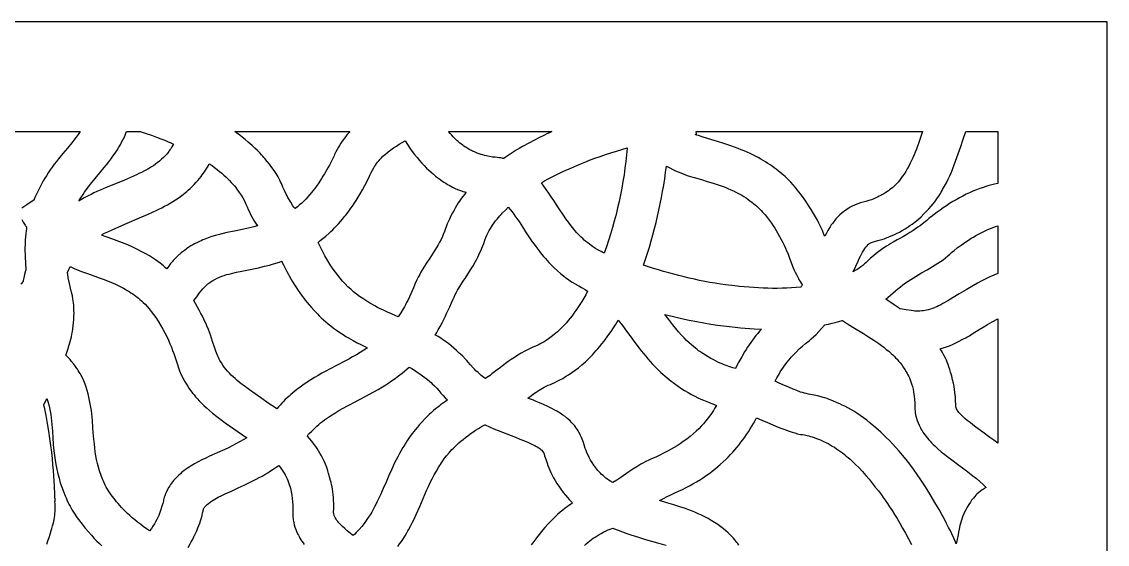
# Model space of a CAD drawing. Extents: x -255 to 255, y -78 to 122.
# Drawn here: x 57.2 to 255.3, y 26.8 to 122.1 of the extents above; entities that cross this region are included whole.
import ezdxf

# ---------------------------------------------------------------- set-up
doc = ezdxf.new("R2010")
doc.units = 0
doc.header["$MEASUREMENT"] = 0
doc.layers.add('LAYER_1', color=18, linetype='CONTINUOUS')

msp = doc.modelspace()

# ---------------------------------------------------------------- linework, layer by layer
at = {"layer": 'LAYER_1'}
for points in [[(-254.71, -77.88), (255.29, -77.88), (255.29, 122.12), (-254.71, 122.12)], [(76.33, 102.08), (78.16, 102.09), (78.65, 102.1), (78.79, 102.09), (78.85, 102.09), (79.92, 101.74), (80.9, 101.41), (81.79, 101.09), (82.59, 100.79), (83.3, 100.51), (83.92, 100.25), (84.45, 100.02), (84.89, 99.8), (84.77, 99.59), (84.61, 99.31), (84.4, 98.97), (84.27, 98.78), (84.12, 98.58), (84.05, 98.47), (83.87, 98.22), (83.73, 98.05), (83.55, 97.85), (83.34, 97.63), (83.09, 97.38), (82.71, 97.03), (82.33, 96.7), (81.96, 96.4), (81.6, 96.13), (81.24, 95.87), (80.89, 95.64), (80.55, 95.43), (80.22, 95.24), (79.61, 94.91), (79.05, 94.64), (78.57, 94.42), (78.16, 94.23), (77.62, 93.97), (77.07, 93.73), (75.96, 93.25), (73.73, 92.33), (72.61, 91.87), (71.5, 91.4), (70.95, 91.15), (70.4, 90.9), (69.86, 90.64), (69.32, 90.37), (68.99, 90.2), (68.62, 90), (68.13, 89.73), (68.01, 89.65), (67.9, 89.56), (67.84, 89.52), (67.78, 89.49), (67.72, 89.47), (67.65, 89.46), (67.75, 89.63), (68, 90.03), (68.4, 90.64), (68.67, 91.03), (68.99, 91.47), (69.38, 91.99), (69.78, 92.51), (70.6, 93.53), (71.44, 94.54), (72.27, 95.55), (72.68, 96.05), (73.09, 96.57), (73.49, 97.09), (73.87, 97.61), (74.25, 98.14), (74.61, 98.69), (74.95, 99.24), (75.27, 99.81), (75.45, 100.13), (75.69, 100.57), (75.82, 100.83), (75.95, 101.13), (76.09, 101.46), (76.23, 101.82)], [(96.11, 102.08), (104.9, 102.08), (111.32, 102.09), (115.39, 102.1), (116.54, 102.09), (117.09, 102.08), (116.95, 101.93), (116.81, 101.78), (116.62, 101.58), (116.4, 101.31), (116.15, 100.98), (115.87, 100.59), (115.56, 100.13), (115.44, 99.95), (115.18, 99.53), (115, 99.22), (114.79, 98.85), (114.55, 98.41), (114.3, 97.89), (114.2, 97.69), (113.98, 97.21), (113.6, 96.47), (113.35, 95.99), (113.06, 95.46), (112.75, 94.92), (112.46, 94.41), (112.18, 93.94), (111.91, 93.51), (111.41, 92.76), (110.98, 92.14), (110.62, 91.66), (110.34, 91.31), (110.06, 90.97), (109.73, 90.57), (109.39, 90.17), (109.04, 89.79), (108.68, 89.42), (108.3, 89.06), (107.91, 88.71), (107.52, 88.38), (107.11, 88.06), (107.09, 88.06), (107.06, 88.08), (106.98, 88.17), (106.86, 88.33), (106.71, 88.56), (106.3, 89.2), (105.79, 90.08), (105.62, 90.39), (105.46, 90.7), (105.16, 91.34), (104.88, 91.98), (104.6, 92.62), (104.45, 92.93), (104.3, 93.24), (103.98, 93.84), (103.63, 94.43), (103.25, 95.01), (102.86, 95.57), (102.44, 96.12), (102.01, 96.66), (101.57, 97.18), (101.39, 97.39), (101.21, 97.6), (100.96, 97.87), (100.64, 98.21), (100.25, 98.61), (99.78, 99.06), (99.24, 99.57), (98.56, 100.16), (97.97, 100.67), (97.45, 101.09), (97, 101.43), (96.38, 101.89)], [(153.95, 102.08), (153.51, 101.87), (153.05, 101.67), (152.45, 101.38), (151.7, 101.01), (150.8, 100.55), (149.77, 100), (148.59, 99.34), (147.99, 99), (147.45, 98.68), (146.52, 98.1), (145.79, 97.61), (145.25, 97.24), (145.19, 97.21), (145.11, 97.21), (145.02, 97.21), (144.9, 97.23), (144.63, 97.28), (144.48, 97.31), (144.32, 97.33), (143.57, 97.4), (143.1, 97.45), (142.57, 97.53), (142.28, 97.59), (141.99, 97.65), (141.68, 97.73), (141.35, 97.82), (141.02, 97.92), (140.67, 98.04), (140.31, 98.17), (139.95, 98.33), (139.81, 98.38), (139.48, 98.52), (139.26, 98.63), (138.99, 98.77), (138.68, 98.95), (138.34, 99.16), (138.21, 99.24), (137.91, 99.44), (137.7, 99.59), (137.45, 99.77), (137.17, 100), (136.85, 100.27), (136.68, 100.42), (136.5, 100.59), (136.26, 100.83), (135.96, 101.13), (135.67, 101.43), (135.4, 101.75), (135.13, 102.07), (135.12, 102.08)], [(180.26, 102.08), (200.92, 102.09), (211.25, 102.09), (221.58, 102.08), (221.22, 101.01), (220.85, 99.94), (220.65, 99.41), (220.45, 98.89), (220.24, 98.36), (220.02, 97.84), (219.8, 97.32), (219.56, 96.81), (219.31, 96.31), (219.05, 95.81), (218.78, 95.31), (218.5, 94.83), (218.2, 94.35), (217.89, 93.89), (217.63, 93.53), (217.37, 93.19), (217.11, 92.88), (216.85, 92.59), (216.58, 92.32), (216.32, 92.07), (216.07, 91.85), (215.82, 91.64), (215.57, 91.45), (215.34, 91.28), (214.89, 90.98), (214.5, 90.74), (214.17, 90.55), (213.94, 90.43), (213.69, 90.29), (213.34, 90.13), (213.04, 89.99), (212.7, 89.85), (212.24, 89.67), (211.75, 89.51), (211.26, 89.36), (210.27, 89.07), (209.78, 88.91), (209.3, 88.73), (209.06, 88.64), (208.83, 88.53), (208.6, 88.42), (208.38, 88.29), (208.11, 88.13), (207.85, 87.96), (207.6, 87.79), (207.36, 87.61), (207.13, 87.44), (206.91, 87.26), (206.5, 86.89), (206.13, 86.52), (205.78, 86.15), (205.47, 85.78), (205.19, 85.42), (204.93, 85.06), (204.7, 84.71), (204.49, 84.37), (204.31, 84.05), (203.99, 83.47), (203.74, 82.99), (203.73, 82.99), (203.73, 82.99), (203.64, 83.23), (203.44, 83.71), (203.3, 84.04), (203.13, 84.43), (202.92, 84.88), (202.67, 85.38), (202.39, 85.93), (202.06, 86.53), (201.68, 87.18), (201.26, 87.87), (200.78, 88.62), (200.26, 89.4), (199.68, 90.23), (199.03, 91.1), (198.73, 91.49), (198.38, 91.92), (197.98, 92.37), (197.53, 92.85), (197.04, 93.36), (196.49, 93.87), (195.89, 94.4), (195.57, 94.67), (195.23, 94.94), (194.89, 95.21), (194.53, 95.48), (194.15, 95.76), (193.76, 96.03), (193.36, 96.29), (192.94, 96.56), (192.51, 96.82), (192.06, 97.09), (191.6, 97.34), (191.12, 97.6), (190.63, 97.85), (190.12, 98.09), (189.59, 98.33), (189.05, 98.56), (188.5, 98.79), (187.93, 99.01), (186.58, 99.49), (185.33, 99.91), (184.18, 100.27), (183.14, 100.59), (181.39, 101.12), (180.69, 101.35), (180.38, 101.45), (180.1, 101.56), (180.35, 101.6)], [(232.71, 91.92), (232.06, 91.71), (231.41, 91.47), (230.78, 91.22), (230.15, 90.94), (229.53, 90.65), (228.91, 90.34), (228.3, 90.01), (227.7, 89.67), (227.11, 89.32), (226.52, 88.95), (225.94, 88.58), (225.36, 88.19), (224.79, 87.79), (224.23, 87.39), (223.13, 86.57), (223, 86.46), (222.75, 86.23), (222.36, 85.89), (221.82, 85.45), (221.5, 85.2), (221.14, 84.93), (220.73, 84.64), (220.29, 84.33), (219.8, 84.01), (219.28, 83.67), (218.7, 83.33), (218.09, 82.97), (217.56, 82.68), (216.93, 82.34), (216.21, 81.93), (215.82, 81.7), (215.41, 81.45), (214.98, 81.18), (214.54, 80.88), (214.07, 80.56), (213.6, 80.21), (213.11, 79.83), (212.62, 79.42), (212.11, 78.98), (211.59, 78.51), (211.29, 78.23), (210.98, 77.95), (210.66, 77.69), (210.33, 77.43), (210, 77.18), (209.65, 76.95), (209.3, 76.73), (208.95, 76.52), (209.39, 77.54), (209.82, 78.49), (210.03, 78.93), (210.24, 79.35), (210.44, 79.74), (210.64, 80.11), (210.85, 80.45), (211.05, 80.76), (211.25, 81.04), (211.45, 81.28), (211.65, 81.49), (211.75, 81.58), (211.85, 81.66), (211.95, 81.73), (212.06, 81.79), (212.16, 81.83), (212.26, 81.87), (212.79, 82.03), (213.43, 82.21), (214.16, 82.43), (214.56, 82.56), (214.98, 82.71), (215.42, 82.88), (215.88, 83.06), (216.35, 83.27), (216.84, 83.51), (217.35, 83.76), (217.86, 84.05), (218.39, 84.37), (218.94, 84.72), (219.04, 84.78), (219.28, 84.94), (219.66, 85.2), (220.16, 85.59), (220.25, 85.66), (220.49, 85.84), (220.84, 86.14), (221.31, 86.56), (221.84, 87.07), (222.32, 87.55), (222.75, 88.02), (223.15, 88.47), (223.5, 88.89), (223.81, 89.29), (224.09, 89.66), (224.33, 90), (224.54, 90.32), (224.72, 90.6), (224.99, 91.06), (225.16, 91.37), (225.24, 91.53), (225.6, 92.14), (225.93, 92.76), (226.25, 93.4), (226.55, 94.04), (226.84, 94.69), (227.11, 95.35), (227.37, 96.01), (227.61, 96.68), (228.09, 98.02), (228.54, 99.38), (229, 100.73), (229.46, 102.08), (235.29, 102.08), (235.29, 92.63), (234.73, 92.51), (234.25, 92.39), (233.47, 92.17), (232.96, 92.01)], [(127.17, 100.4), (127.6, 99.72), (128.03, 99.08), (128.47, 98.47), (128.91, 97.89), (129.34, 97.34), (129.78, 96.82), (130.21, 96.34), (130.65, 95.88), (131.07, 95.44), (131.5, 95.04), (131.91, 94.66), (132.32, 94.31), (132.72, 93.98), (133.11, 93.67), (133.5, 93.39), (133.87, 93.13), (134.23, 92.89), (134.57, 92.67), (134.9, 92.47), (135.22, 92.29), (135.8, 91.98), (136.31, 91.74), (136.74, 91.55), (137.07, 91.42), (137.45, 91.28), (137.59, 91.22), (137.73, 91.18), (137.98, 91.12), (138.09, 91.09), (138.18, 91.06), (138.24, 91.03), (138.29, 90.98), (138.19, 90.86), (137.98, 90.62), (137.68, 90.24), (137.3, 89.73), (137.09, 89.42), (136.86, 89.07), (136.61, 88.68), (136.36, 88.25), (136.09, 87.78), (135.81, 87.27), (135.53, 86.72), (135.24, 86.13), (135.13, 85.89), (135.02, 85.63), (134.87, 85.26), (134.34, 83.84), (134.14, 83.32), (133.98, 82.95), (133.73, 82.43), (133.46, 81.92), (133.18, 81.42), (132.89, 80.93), (132.28, 79.95), (131.65, 78.99), (131.02, 78.02), (130.71, 77.53), (130.41, 77.05), (130.11, 76.55), (129.83, 76.05), (129.56, 75.55), (129.31, 75.03), (129.03, 74.41), (128.67, 73.58), (128.21, 72.53), (127.94, 71.93), (127.64, 71.29), (127.45, 70.9), (127.25, 70.52), (127.05, 70.14), (126.84, 69.77), (126.39, 69.03), (125.92, 68.31), (125.37, 68.55), (124.7, 68.83), (123.93, 69.16), (123.08, 69.56), (122.61, 69.79), (122.13, 70.04), (121.63, 70.31), (121.11, 70.6), (120.57, 70.92), (120.02, 71.26), (119.45, 71.63), (118.86, 72.03), (118.3, 72.44), (117.76, 72.88), (117.24, 73.33), (116.73, 73.81), (116.24, 74.3), (115.77, 74.82), (115.31, 75.35), (114.87, 75.9), (114.45, 76.46), (114.04, 77.03), (113.64, 77.61), (113.27, 78.2), (112.9, 78.81), (112.55, 79.41), (112.22, 80.03), (111.9, 80.64), (111.28, 81.89), (111.69, 82.2), (112.17, 82.58), (112.71, 83.03), (113.31, 83.57), (113.63, 83.86), (113.96, 84.18), (114.3, 84.53), (114.65, 84.89), (115, 85.28), (115.37, 85.7), (115.74, 86.13), (116.12, 86.6), (116.27, 86.78), (116.57, 87.15), (117, 87.73), (117.27, 88.1), (117.56, 88.52), (117.88, 88.99), (118.22, 89.53), (118.59, 90.12), (118.97, 90.76), (119.38, 91.47), (119.8, 92.24), (120.23, 93.07), (120.68, 93.96), (120.82, 94.26), (120.99, 94.62), (121.2, 95.03), (121.46, 95.49), (121.61, 95.73), (121.77, 95.98), (121.95, 96.24), (122.15, 96.5), (122.36, 96.76), (122.6, 97.03), (122.85, 97.3), (123.12, 97.58), (123.35, 97.79), (123.58, 97.99), (124.06, 98.38), (124.55, 98.76), (125.05, 99.11), (125.57, 99.45), (126.1, 99.78), (126.63, 100.09)], [(167.7, 99.09), (167.58, 97.87), (167.44, 96.65), (167.28, 95.43), (167.11, 94.21), (166.91, 93), (166.7, 91.78), (166.46, 90.57), (166.21, 89.37), (165.94, 88.17), (165.65, 86.97), (165.34, 85.78), (165.01, 84.59), (164.66, 83.41), (164.29, 82.24), (163.91, 81.07), (163.5, 79.91), (163.43, 79.96), (163.22, 80.07), (162.95, 80.2), (162.67, 80.34), (162.31, 80.53), (161.88, 80.79), (161.37, 81.13), (161.09, 81.33), (160.8, 81.54), (160.49, 81.79), (160.16, 82.05), (159.86, 82.31), (159.57, 82.58), (159.28, 82.85), (159, 83.13), (158.73, 83.41), (158.46, 83.7), (157.94, 84.3), (157.45, 84.92), (156.97, 85.55), (156.5, 86.2), (156.04, 86.85), (155.16, 88.19), (154.28, 89.53), (153.84, 90.2), (153.39, 90.86), (152.93, 91.52), (152.47, 92.16), (152.03, 92.72), (152.1, 92.77), (152.22, 92.85), (152.63, 93.1), (153.26, 93.45), (154.11, 93.9), (155.2, 94.43), (155.83, 94.73), (156.51, 95.05), (157.26, 95.38), (158.07, 95.73), (158.93, 96.1), (159.86, 96.48), (160.82, 96.86), (161.78, 97.22), (162.76, 97.57), (163.74, 97.9), (164.72, 98.22), (165.71, 98.52), (166.7, 98.82), (167.7, 99.1), (167.7, 99.1)], [(91.44, 96.23), (91.94, 95.88), (92.42, 95.53), (92.88, 95.18), (93.31, 94.84), (93.72, 94.49), (94.11, 94.15), (94.48, 93.81), (94.82, 93.48), (95.15, 93.15), (95.46, 92.82), (95.74, 92.5), (96.01, 92.19), (96.26, 91.88), (96.49, 91.58), (96.91, 91.01), (97.26, 90.48), (97.55, 90), (97.79, 89.56), (97.98, 89.18), (98.13, 88.87), (98.23, 88.62), (98.34, 88.34), (98.54, 87.89), (98.75, 87.44), (98.97, 87), (99.2, 86.57), (99.44, 86.14), (99.7, 85.72), (99.96, 85.3), (100.22, 84.89), (99.54, 84.71), (98.85, 84.55), (97.46, 84.24), (96.06, 83.96), (94.67, 83.66), (93.97, 83.5), (93.29, 83.32), (92.6, 83.14), (91.93, 82.93), (91.26, 82.71), (90.6, 82.46), (90.28, 82.33), (89.95, 82.19), (89.63, 82.04), (89.31, 81.89), (89.14, 81.81), (88.96, 81.73), (88.72, 81.61), (88.43, 81.45), (88.09, 81.24), (87.7, 80.99), (87.26, 80.68), (87.16, 80.61), (86.91, 80.43), (86.54, 80.14), (86.31, 79.95), (86.04, 79.72), (85.96, 79.65), (85.76, 79.47), (85.46, 79.18), (85.06, 78.77), (85, 78.71), (84.86, 78.57), (84.65, 78.34), (84.39, 78.02), (84.04, 77.55), (83.86, 77.31), (83.67, 77.09), (83.48, 77.26), (83.09, 77.61), (82.8, 77.84), (82.47, 78.1), (82.07, 78.4), (81.61, 78.72), (81.09, 79.06), (80.51, 79.42), (79.86, 79.8), (79.14, 80.19), (78.36, 80.59), (77.51, 81), (76.58, 81.41), (76.09, 81.62), (75.59, 81.82), (74.64, 82.18), (73.68, 82.53), (71.77, 83.22), (71.83, 83.27), (71.94, 83.34), (72.1, 83.43), (72.32, 83.55), (72.92, 83.83), (73.74, 84.2), (76.01, 85.19), (79.12, 86.52), (80.17, 86.97), (81.22, 87.44), (81.74, 87.69), (82.26, 87.94), (82.78, 88.2), (83.29, 88.46), (83.79, 88.74), (84.29, 89.02), (84.78, 89.32), (85.27, 89.62), (85.74, 89.94), (86.21, 90.27), (86.66, 90.62), (87.11, 90.97), (87.35, 91.16), (87.61, 91.38), (87.95, 91.7), (88.4, 92.13), (88.71, 92.45), (89.07, 92.84), (89.38, 93.2), (89.67, 93.54), (89.93, 93.87), (90.16, 94.18), (90.56, 94.74), (90.88, 95.22), (91.11, 95.62), (91.28, 95.93), (91.43, 96.23), (91.44, 96.23)], [(174.86, 95.77), (175.44, 95.47), (175.99, 95.2), (176.51, 94.96), (177, 94.74), (177.46, 94.55), (177.88, 94.38), (178.62, 94.11), (179.22, 93.92), (179.68, 93.79), (179.99, 93.71), (180.13, 93.67), (181.22, 93.34), (182.31, 93.01), (183.4, 92.67), (184.48, 92.32), (185.01, 92.12), (185.55, 91.93), (186.07, 91.72), (186.59, 91.49), (187.11, 91.26), (187.61, 91.01), (188.11, 90.75), (188.6, 90.47), (188.99, 90.23), (189.37, 89.98), (189.73, 89.74), (190.08, 89.49), (190.41, 89.23), (190.73, 88.98), (191.04, 88.72), (191.34, 88.46), (191.62, 88.2), (191.89, 87.93), (192.15, 87.67), (192.4, 87.41), (192.87, 86.89), (193.29, 86.38), (193.68, 85.87), (194.03, 85.38), (194.34, 84.91), (194.63, 84.46), (195.11, 83.65), (195.5, 82.96), (195.8, 82.41), (196.07, 81.87), (196.33, 81.35), (196.56, 80.85), (196.77, 80.36), (196.97, 79.89), (197.31, 79.02), (197.61, 78.24), (197.86, 77.54), (198.1, 76.95), (198.21, 76.69), (198.32, 76.46), (198.62, 75.88), (198.93, 75.3), (199.09, 75.02), (199.26, 74.74), (199.44, 74.47), (199.64, 74.2), (199.56, 74.03), (199.49, 73.88), (199.46, 73.82), (199.43, 73.77), (199.4, 73.74), (199.36, 73.73), (198.51, 73.65), (197.65, 73.59), (196.8, 73.54), (195.94, 73.51), (195.08, 73.5), (194.22, 73.5), (193.36, 73.51), (192.5, 73.54), (191.64, 73.58), (190.78, 73.63), (189.92, 73.7), (189.06, 73.77), (188.2, 73.85), (187.35, 73.94), (185.64, 74.15), (184.69, 74.28), (183.74, 74.43), (182.79, 74.59), (181.84, 74.76), (180.89, 74.95), (179.95, 75.15), (179, 75.36), (178.07, 75.59), (177.13, 75.82), (176.19, 76.07), (175.26, 76.32), (174.33, 76.59), (173.41, 76.86), (172.49, 77.15), (171.57, 77.44), (170.65, 77.74), (170.65, 77.74), (170.65, 77.75), (171.04, 78.84), (171.4, 79.94), (171.75, 81.04), (172.08, 82.15), (172.39, 83.27), (172.69, 84.39), (172.97, 85.51), (173.24, 86.64), (173.49, 87.77), (173.73, 88.91), (173.95, 90.05), (174.16, 91.19), (174.36, 92.33), (174.53, 93.47), (174.7, 94.62), (174.85, 95.77), (174.86, 95.77)], [(146, 88.31), (146.35, 87.89), (146.69, 87.45), (147.01, 87.02), (147.34, 86.57), (147.96, 85.67), (148.56, 84.75), (149.16, 83.83), (149.77, 82.92), (150.38, 82.01), (150.69, 81.56), (151.02, 81.11), (151.37, 80.64), (151.72, 80.18), (152.07, 79.75), (152.42, 79.34), (152.76, 78.94), (153.09, 78.57), (153.42, 78.21), (153.74, 77.87), (154.37, 77.25), (154.96, 76.69), (155.52, 76.2), (156.04, 75.77), (156.52, 75.4), (156.96, 75.09), (157.35, 74.82), (157.68, 74.61), (158.18, 74.32), (158.43, 74.18), (158.56, 74.11), (158.88, 73.95), (159.38, 73.67), (160.05, 73.28), (160.47, 73.02), (160.12, 72.35), (159.77, 71.72), (159.41, 71.12), (159.05, 70.54), (158.7, 69.99), (158.34, 69.47), (157.98, 68.97), (157.63, 68.5), (157.28, 68.06), (156.93, 67.64), (156.59, 67.24), (156.25, 66.87), (155.92, 66.52), (155.59, 66.19), (155.27, 65.88), (154.97, 65.6), (154.67, 65.33), (154.38, 65.09), (153.84, 64.66), (153.36, 64.3), (152.93, 64.01), (152.57, 63.78), (152.28, 63.61), (151.96, 63.44), (151.61, 63.25), (151.24, 63.07), (150.5, 62.75), (149.77, 62.42), (149.4, 62.24), (149.04, 62.06), (148.36, 61.68), (147.72, 61.29), (147.11, 60.91), (146.54, 60.53), (146, 60.16), (145.5, 59.79), (144.57, 59.09), (143.75, 58.45), (143.02, 57.89), (142.69, 57.64), (142.38, 57.43), (142.09, 57.24), (141.81, 57.09), (141.79, 57.08), (141.76, 57.1), (141.66, 57.16), (141.51, 57.26), (141.31, 57.41), (141.07, 57.61), (140.79, 57.86), (140.47, 58.15), (140.1, 58.49), (139.85, 58.74), (139.6, 59), (139.13, 59.53), (138.66, 60.06), (138.42, 60.33), (138.18, 60.59), (137.61, 61.17), (137.06, 61.69), (136.53, 62.18), (136.04, 62.61), (135.57, 63.01), (135.12, 63.36), (134.71, 63.67), (134.33, 63.95), (133.99, 64.18), (133.68, 64.39), (133.18, 64.7), (132.83, 64.89), (132.67, 64.99), (132.95, 65.44), (133.22, 65.91), (133.58, 66.55), (134, 67.36), (134.49, 68.34), (134.75, 68.9), (135.03, 69.5), (135.32, 70.15), (135.62, 70.84), (135.85, 71.38), (136.09, 71.89), (136.31, 72.36), (136.53, 72.79), (136.74, 73.18), (136.95, 73.54), (137.32, 74.16), (137.63, 74.64), (137.88, 74.99), (138.05, 75.22), (138.13, 75.33), (138.62, 76.09), (139.1, 76.86), (139.57, 77.63), (140.02, 78.42), (140.23, 78.82), (140.44, 79.22), (140.64, 79.63), (140.83, 80.03), (141.02, 80.45), (141.19, 80.86), (141.35, 81.28), (141.51, 81.71), (141.71, 82.26), (141.91, 82.76), (142.11, 83.23), (142.32, 83.66), (142.52, 84.05), (142.72, 84.4), (142.91, 84.72), (143.09, 85.01), (143.42, 85.47), (143.69, 85.81), (143.88, 86.03), (143.97, 86.13), (144.2, 86.42), (144.44, 86.71), (144.69, 86.99), (144.94, 87.26), (145.46, 87.79)], [(232.39, 74.87), (231.63, 74.45), (230.89, 74.04), (229.52, 73.26), (228.29, 72.52), (227.18, 71.84), (226.18, 71.24), (225.3, 70.73), (224.89, 70.51), (224.52, 70.32), (224.16, 70.15), (223.84, 70.02), (223.76, 69.98), (223.59, 69.9), (223.34, 69.81), (223, 69.69), (222.58, 69.58), (222.33, 69.52), (222.06, 69.48), (221.76, 69.43), (221.45, 69.39), (221.11, 69.37), (220.74, 69.35), (220.5, 69.35), (220.2, 69.36), (219.87, 69.4), (219.48, 69.44), (218.58, 69.57), (217.51, 69.76), (217.44, 69.79), (217.29, 69.89), (216.79, 70.25), (216.42, 70.5), (215.98, 70.8), (215.46, 71.13), (214.86, 71.51), (215.31, 71.87), (215.76, 72.25), (216.64, 73.03), (217.08, 73.42), (217.53, 73.8), (217.98, 74.16), (218.22, 74.34), (218.46, 74.51), (218.94, 74.83), (219.42, 75.14), (220.41, 75.73), (221.41, 76.31), (222.41, 76.88), (223.4, 77.47), (223.89, 77.77), (224.38, 78.08), (224.85, 78.4), (225.32, 78.73), (225.78, 79.08), (226.22, 79.44), (226.54, 79.74), (226.87, 80.03), (227.33, 80.41), (227.91, 80.87), (228.62, 81.4), (229.03, 81.68), (229.47, 81.98), (229.95, 82.3), (230.47, 82.63), (230.85, 82.86), (231.29, 83.13), (231.8, 83.41), (232.37, 83.71), (233, 84.01), (233.34, 84.17), (233.7, 84.32), (234.07, 84.47), (234.46, 84.62), (234.86, 84.76), (235.29, 84.9), (235.29, 76.19), (234.59, 75.91), (233.87, 75.6), (233.14, 75.25)], [(66.03, 77.46), (66.77, 77.14), (67.52, 76.83), (68.28, 76.54), (69.04, 76.26), (70.57, 75.71), (71.33, 75.44), (72.1, 75.16), (72.85, 74.87), (73.6, 74.56), (74.34, 74.24), (75.06, 73.9), (75.42, 73.72), (75.78, 73.54), (76.12, 73.34), (76.47, 73.14), (76.81, 72.93), (77.14, 72.71), (77.47, 72.48), (77.8, 72.25), (77.96, 72.13), (78.29, 71.89), (78.52, 71.71), (78.77, 71.5), (79.06, 71.25), (79.38, 70.95), (79.72, 70.61), (80.08, 70.22), (80.46, 69.79), (80.86, 69.3), (81.27, 68.76), (81.69, 68.17), (82.12, 67.52), (82.56, 66.81), (82.97, 66.09), (83.35, 65.38), (83.69, 64.7), (83.99, 64.03), (84.27, 63.39), (84.52, 62.77), (84.75, 62.17), (84.95, 61.61), (85.31, 60.55), (85.61, 59.62), (85.75, 59.2), (85.88, 58.81), (86.02, 58.46), (86.15, 58.15), (86.2, 58.03), (86.33, 57.74), (86.54, 57.3), (86.69, 57.02), (86.87, 56.7), (86.92, 56.6), (87.05, 56.37), (87.26, 56.02), (87.58, 55.54), (87.67, 55.39), (87.88, 55.08), (88.2, 54.64), (88.41, 54.36), (88.66, 54.06), (88.94, 53.73), (89.26, 53.37), (89.62, 52.99), (90.02, 52.58), (90.46, 52.15), (90.95, 51.7), (91.48, 51.23), (92.05, 50.74), (92.8, 50.14), (93.57, 49.57), (94.34, 49.01), (95.12, 48.46), (96.7, 47.37), (97.49, 46.82), (98.27, 46.27), (97.63, 45.87), (96.97, 45.49), (96.3, 45.13), (95.62, 44.78), (94.94, 44.45), (94.25, 44.13), (92.86, 43.51), (91.47, 42.88), (90.78, 42.55), (90.1, 42.22), (89.42, 41.87), (88.76, 41.51), (88.11, 41.12), (87.78, 40.92), (87.47, 40.71), (87.11, 40.46), (86.77, 40.21), (86.46, 39.96), (86.16, 39.71), (85.88, 39.46), (85.62, 39.2), (85.37, 38.95), (85.14, 38.7), (84.93, 38.45), (84.73, 38.21), (84.54, 37.97), (84.37, 37.73), (84.22, 37.5), (84.07, 37.27), (83.82, 36.83), (83.61, 36.42), (83.45, 36.04), (83.32, 35.7), (83.22, 35.4), (83.1, 34.95), (83.06, 34.73), (82.94, 34.29), (82.8, 33.76), (82.61, 33.15), (82.49, 32.82), (82.36, 32.47), (82.22, 32.11), (82.05, 31.74), (81.86, 31.35), (81.65, 30.95), (81.42, 30.55), (81.16, 30.13), (80.88, 29.71), (80.56, 29.28), (80.56, 29.28), (80.56, 29.28), (79.96, 29.68), (79.4, 30.08), (78.86, 30.48), (78.34, 30.88), (77.86, 31.28), (77.39, 31.67), (76.95, 32.06), (76.54, 32.44), (76.15, 32.81), (75.78, 33.18), (75.43, 33.55), (75.1, 33.9), (74.8, 34.25), (74.51, 34.59), (74.25, 34.91), (74, 35.23), (73.56, 35.83), (73.2, 36.37), (72.89, 36.86), (72.65, 37.28), (72.46, 37.64), (72.32, 37.92), (72.17, 38.23), (72.03, 38.56), (71.88, 38.88), (71.75, 39.21), (71.63, 39.54), (71.51, 39.88), (71.4, 40.21), (71.21, 40.89), (71.03, 41.58), (70.88, 42.28), (70.75, 42.98), (70.64, 43.69), (70.55, 44.4), (70.47, 45.12), (70.33, 46.55), (70.22, 47.99), (70.11, 49.41), (70.06, 50.02), (69.99, 50.63), (69.92, 51.25), (69.83, 51.86), (69.73, 52.47), (69.61, 53.08), (69.48, 53.69), (69.33, 54.29), (69.16, 54.88), (68.97, 55.47), (68.77, 56.05), (68.54, 56.61), (68.28, 57.17), (68.01, 57.71), (67.86, 57.98), (67.7, 58.24), (67.54, 58.5), (67.38, 58.75), (67.32, 58.85), (67.17, 59.08), (66.92, 59.43), (66.75, 59.65), (66.55, 59.89), (66.49, 59.98), (66.32, 60.19), (66.06, 60.5), (65.67, 60.91), (65.45, 61.11), (65.25, 61.33), (65.42, 61.81), (65.62, 62.38), (65.84, 63.04), (65.95, 63.41), (66.07, 63.8), (66.17, 64.21), (66.28, 64.65), (66.38, 65.12), (66.47, 65.61), (66.55, 66.12), (66.62, 66.66), (66.68, 67.23), (66.72, 67.81), (66.75, 68.41), (66.76, 68.97), (66.75, 69.5), (66.74, 69.99), (66.71, 70.44), (66.67, 70.85), (66.62, 71.23), (66.57, 71.57), (66.46, 72.15), (66.36, 72.57), (66.28, 72.86), (66.24, 72.99), (65.93, 74.41), (65.72, 75.45), (65.61, 76.11), (65.58, 76.29), (65.59, 76.38), (65.8, 76.93), (65.91, 77.19)], [(104.66, 78.44), (104.75, 78.24), (104.98, 77.77), (105.35, 77.04), (105.6, 76.58), (105.89, 76.05), (106.02, 75.8), (106.34, 75.22), (106.58, 74.81), (106.88, 74.33), (107.24, 73.77), (107.67, 73.13), (107.98, 72.68), (108.41, 72.08), (108.67, 71.73), (108.96, 71.35), (109.29, 70.94), (109.66, 70.5), (110.07, 70.02), (110.57, 69.46), (110.85, 69.16), (111.17, 68.83), (111.5, 68.5), (111.87, 68.15), (112.26, 67.79), (112.68, 67.42), (113.13, 67.04), (113.61, 66.65), (114.12, 66.26), (114.67, 65.86), (115.24, 65.46), (115.86, 65.06), (116.35, 64.75), (116.82, 64.46), (117.68, 63.97), (118.43, 63.57), (119.06, 63.26), (119.95, 62.84), (120.2, 62.72), (120.27, 62.68), (120.31, 62.65), (120.31, 62.65), (120.3, 62.65), (119.64, 62.21), (118.97, 61.79), (118.28, 61.39), (117.6, 61), (116.9, 60.62), (116.2, 60.24), (114.79, 59.51), (113.39, 58.77), (112.69, 58.4), (111.99, 58.02), (111.3, 57.63), (110.61, 57.23), (109.94, 56.82), (109.27, 56.39), (108.51, 55.87), (107.77, 55.32), (107.4, 55.04), (107.04, 54.75), (106.69, 54.46), (106.33, 54.16), (105.99, 53.85), (105.65, 53.54), (105.31, 53.22), (104.99, 52.89), (104.66, 52.56), (104.35, 52.23), (104.04, 51.88), (103.74, 51.54), (103.34, 51.81), (102.37, 52.47), (100.86, 53.52), (98.8, 54.97), (98.02, 55.53), (97.64, 55.82), (97.26, 56.11), (96.88, 56.42), (96.51, 56.73), (96.14, 57.04), (95.79, 57.37), (95.44, 57.7), (95.11, 58.05), (94.79, 58.4), (94.48, 58.76), (94.18, 59.14), (93.9, 59.52), (93.64, 59.92), (93.39, 60.32), (93.24, 60.6), (93.11, 60.88), (92.98, 61.16), (92.85, 61.45), (92.63, 62.03), (92.43, 62.62), (92.05, 63.82), (91.85, 64.41), (91.64, 65), (91.58, 65.16), (91.47, 65.49), (91.28, 65.99), (91.01, 66.64), (90.84, 67.03), (90.65, 67.45), (90.43, 67.91), (90.19, 68.41), (89.91, 68.94), (89.61, 69.5), (89.28, 70.1), (88.91, 70.74), (88.6, 71.26), (89.14, 71.98), (89.68, 72.71), (89.96, 73.06), (90.25, 73.4), (90.56, 73.73), (90.72, 73.89), (90.89, 74.04), (90.98, 74.12), (91.2, 74.3), (91.36, 74.43), (91.56, 74.57), (91.8, 74.73), (92.08, 74.91), (92.48, 75.14), (92.89, 75.34), (93.31, 75.53), (93.74, 75.7), (94.17, 75.86), (94.61, 76), (95.06, 76.12), (95.51, 76.24), (96.43, 76.45), (97.35, 76.63), (98.27, 76.81), (99.18, 76.99), (100.42, 77.27), (101.49, 77.52), (102.41, 77.76), (103.17, 77.97), (104.22, 78.29)], [(166.06, 67.72), (166.83, 66.71), (167.59, 65.68), (168.34, 64.66), (169.1, 63.63), (169.87, 62.62), (170.26, 62.12), (170.66, 61.62), (171.07, 61.13), (171.48, 60.64), (171.9, 60.16), (172.32, 59.69), (172.7, 59.29), (173.08, 58.9), (173.46, 58.53), (173.84, 58.17), (174.22, 57.83), (174.59, 57.5), (174.96, 57.18), (175.33, 56.88), (175.7, 56.59), (176.06, 56.31), (176.78, 55.79), (177.47, 55.32), (178.15, 54.89), (178.81, 54.5), (179.43, 54.15), (180.03, 53.84), (180.6, 53.56), (181.14, 53.31), (181.64, 53.09), (182.51, 52.73), (183.58, 52.31), (183.99, 52.17), (183.64, 51.58), (183.43, 51.24), (183.19, 50.89), (182.93, 50.51), (182.64, 50.11), (182.33, 49.69), (181.98, 49.26), (181.6, 48.82), (181.19, 48.37), (180.74, 47.91), (180.26, 47.44), (179.74, 46.97), (179.18, 46.5), (178.57, 46.03), (177.93, 45.56), (177.35, 45.16), (176.78, 44.8), (176.23, 44.46), (175.7, 44.15), (175.18, 43.87), (174.69, 43.61), (174.21, 43.36), (173.75, 43.14), (172.9, 42.75), (172.15, 42.42), (171.5, 42.12), (171.21, 41.99), (170.96, 41.86), (170.57, 41.65), (170.19, 41.44), (169.44, 40.98), (168.7, 40.51), (167.97, 40.03), (166.52, 39.04), (165.79, 38.55), (165.05, 38.08), (164.72, 38.28), (164.41, 38.48), (164.1, 38.7), (163.81, 38.91), (163.54, 39.14), (163.28, 39.36), (163.03, 39.59), (162.79, 39.82), (162.56, 40.06), (162.35, 40.3), (162.14, 40.54), (161.95, 40.78), (161.77, 41.02), (161.59, 41.26), (161.28, 41.73), (161, 42.2), (160.75, 42.66), (160.54, 43.1), (160.35, 43.53), (160.19, 43.93), (160.05, 44.3), (159.83, 44.94), (159.69, 45.39), (159.61, 45.67), (159.5, 45.98), (159.37, 46.33), (159.2, 46.7), (158.99, 47.1), (158.87, 47.3), (158.74, 47.51), (158.48, 47.91), (158.31, 48.15), (158.11, 48.41), (157.87, 48.7), (157.59, 49), (157.27, 49.32), (156.91, 49.65), (156.64, 49.89), (156.35, 50.11), (155.96, 50.4), (155.46, 50.74), (155.16, 50.92), (154.83, 51.12), (154.48, 51.32), (154.09, 51.53), (153.68, 51.74), (153.23, 51.97), (152.42, 52.34), (151.71, 52.65), (151.09, 52.9), (150.57, 53.1), (149.85, 53.36), (149.65, 53.43), (149.55, 53.48), (150.2, 53.97), (150.61, 54.27), (151.08, 54.6), (151.62, 54.94), (151.92, 55.12), (152.24, 55.3), (152.57, 55.47), (152.93, 55.65), (153.3, 55.83), (153.69, 56), (154.07, 56.16), (154.48, 56.35), (154.93, 56.57), (155.41, 56.81), (155.92, 57.09), (156.45, 57.4), (157.01, 57.75), (157.59, 58.14), (158.19, 58.57), (158.8, 59.04), (159.42, 59.55), (159.74, 59.82), (160.06, 60.11), (160.38, 60.41), (160.7, 60.72), (161.02, 61.04), (161.34, 61.38), (161.67, 61.72), (161.99, 62.09), (162.31, 62.46), (162.64, 62.85), (163.07, 63.39), (163.46, 63.89), (164.16, 64.82), (164.74, 65.63), (165.2, 66.32), (165.56, 66.88), (165.81, 67.3)], [(174.58, 68.76), (176.12, 68.38), (177.6, 68.03), (179.02, 67.72), (180.39, 67.45), (181.7, 67.21), (182.96, 67), (184.15, 66.82), (185.29, 66.66), (186.37, 66.53), (187.39, 66.42), (188.34, 66.33), (189.24, 66.25), (190.07, 66.19), (190.84, 66.14), (192.19, 66.08), (192.2, 66.08), (191.85, 65.69), (191.51, 65.3), (191.19, 64.9), (190.87, 64.49), (190.56, 64.07), (190.25, 63.65), (189.96, 63.22), (189.67, 62.79), (189.39, 62.35), (189.12, 61.91), (188.59, 61.01), (188.08, 60.1), (187.6, 59.19), (187.43, 58.88), (186.96, 59.02), (186.39, 59.2), (185.75, 59.43), (185.39, 59.57), (185.02, 59.72), (184.64, 59.88), (184.23, 60.07), (183.81, 60.27), (183.38, 60.5), (182.93, 60.74), (182.47, 61.01), (181.99, 61.3), (181.51, 61.62), (181.33, 61.73), (180.97, 61.96), (180.73, 62.13), (180.45, 62.34), (180.14, 62.59), (179.78, 62.87), (179.4, 63.2), (178.99, 63.58), (178.54, 64), (178.08, 64.47), (177.59, 64.99), (177.07, 65.57), (176.54, 66.2), (175.99, 66.88), (175.28, 67.82)], [(206.97, 67.64), (207.91, 67.03), (208.87, 66.43), (210.78, 65.25), (211.73, 64.66), (212.67, 64.05), (213.6, 63.42), (214.06, 63.1), (214.51, 62.77), (214.52, 62.75), (214.51, 62.74), (214.5, 62.7), (214.53, 62.7), (214.57, 62.69), (214.61, 62.66), (214.97, 62.38), (215.4, 62.04), (215.88, 61.63), (216.13, 61.39), (216.4, 61.14), (216.67, 60.86), (216.94, 60.57), (217.22, 60.25), (217.51, 59.9), (217.79, 59.53), (218.07, 59.14), (218.35, 58.71), (218.62, 58.26), (218.77, 57.98), (218.92, 57.71), (219.05, 57.44), (219.17, 57.17), (219.39, 56.64), (219.57, 56.12), (219.72, 55.62), (219.84, 55.13), (219.94, 54.66), (220.01, 54.2), (220.07, 53.76), (220.11, 53.35), (220.15, 52.59), (220.17, 51.93), (220.2, 51.39), (220.21, 51.19), (220.23, 51.01), (220.26, 50.78), (220.3, 50.5), (220.37, 50.18), (220.47, 49.82), (220.59, 49.42), (220.75, 48.99), (220.95, 48.53), (221.07, 48.29), (221.2, 48.05), (221.34, 47.79), (221.49, 47.54), (221.65, 47.28), (221.83, 47.01), (222.03, 46.74), (222.23, 46.46), (222.46, 46.18), (222.7, 45.9), (222.95, 45.62), (223.23, 45.33), (223.51, 45.05), (223.8, 44.77), (224.39, 44.23), (225, 43.71), (225.63, 43.2), (226.26, 42.71), (226.9, 42.22), (228.21, 41.26), (229.51, 40.31), (230.15, 39.82), (230.78, 39.33), (231.41, 38.82), (232.02, 38.3), (232.61, 37.75), (232.9, 37.48), (233.18, 37.19), (233.03, 37.11), (232.87, 37.03), (232.68, 36.9), (232.43, 36.74), (232.16, 36.53), (231.85, 36.27), (231.51, 35.95), (231.31, 35.77), (231.11, 35.55), (230.85, 35.25), (230.69, 35.06), (230.52, 34.85), (230.3, 34.54), (230, 34.06), (229.72, 33.59), (229.47, 33.14), (229.26, 32.69), (229.06, 32.25), (228.89, 31.82), (228.74, 31.41), (228.61, 31.02), (228.5, 30.64), (228.4, 30.28), (228.25, 29.62), (228.14, 29.04), (228.05, 28.56), (227.89, 27.73), (227.74, 26.91), (227.61, 27.2), (227.34, 27.81), (226.92, 28.72), (226.65, 29.28), (226.33, 29.92), (225.97, 30.63), (225.56, 31.41), (225.1, 32.26), (224.59, 33.18), (224.02, 34.16), (223.4, 35.21), (222.72, 36.33), (221.98, 37.5), (221.28, 38.57), (220.59, 39.57), (219.91, 40.53), (219.24, 41.42), (218.57, 42.27), (217.93, 43.06), (217.29, 43.8), (216.68, 44.49), (216.09, 45.14), (215.52, 45.74), (214.97, 46.29), (214.45, 46.79), (213.96, 47.26), (213.5, 47.68), (212.69, 48.4), (212.05, 48.95), (211.41, 49.45), (210.79, 49.91), (210.19, 50.34), (209.6, 50.73), (209.02, 51.09), (208.47, 51.42), (207.93, 51.72), (207.42, 51.99), (206.93, 52.23), (206.46, 52.45), (206.02, 52.65), (205.22, 52.98), (204.55, 53.24), (204.16, 53.39), (203.78, 53.51), (203.42, 53.63), (203.07, 53.73), (202.4, 53.89), (201.8, 54.03), (200.78, 54.22), (200.36, 54.3), (200.02, 54.38), (199.67, 54.49), (199.33, 54.6), (198.65, 54.85), (197.98, 55.11), (197.31, 55.4), (195.98, 55.99), (195.32, 56.28), (194.66, 56.57), (194.66, 56.58), (194.66, 56.58), (194.99, 57.18), (195.39, 57.88), (195.63, 58.27), (195.89, 58.68), (196.18, 59.11), (196.49, 59.55), (196.84, 60.01), (197.22, 60.48), (197.63, 60.96), (198.08, 61.45), (198.56, 61.95), (199.08, 62.45), (199.65, 62.95), (200.25, 63.45), (200.88, 63.96), (201.26, 64.29), (201.68, 64.67), (202.15, 65.11), (202.64, 65.62), (203.17, 66.19), (203.72, 66.82), (203.71, 66.83), (203.7, 66.84), (204.44, 66.99), (205.08, 67.13), (205.63, 67.27), (206.09, 67.4), (206.72, 67.59), (206.89, 67.64), (206.94, 67.64)], [(227.65, 51.87), (227.64, 52.04), (227.63, 52.4), (227.62, 52.94), (227.6, 53.27), (227.57, 53.65), (227.54, 54.08), (227.48, 54.54), (227.41, 55.05), (227.32, 55.6), (227.2, 56.19), (227.07, 56.82), (226.9, 57.49), (226.7, 58.2), (226.55, 58.71), (226.39, 59.19), (226.23, 59.64), (226.07, 60.05), (225.92, 60.42), (225.76, 60.76), (225.48, 61.35), (225.22, 61.81), (225.02, 62.14), (224.88, 62.36), (224.81, 62.47), (225.37, 62.64), (225.93, 62.83), (226.48, 63.04), (227.02, 63.26), (227.63, 63.54), (228.15, 63.79), (228.96, 64.21), (229.47, 64.48), (229.68, 64.61), (230.13, 64.87), (230.64, 65.19), (231.88, 65.97), (232.61, 66.42), (233.42, 66.91), (234.31, 67.42), (235.29, 67.95), (235.29, 45.25), (234.57, 45.8), (233.88, 46.33), (232.55, 47.3), (231.33, 48.2), (230.77, 48.62), (230.24, 49.02), (229.75, 49.41), (229.3, 49.79), (228.9, 50.15), (228.54, 50.51), (228.38, 50.68), (228.23, 50.86), (228.1, 51.03), (227.98, 51.2), (227.88, 51.37), (227.79, 51.54), (227.71, 51.71)], [(127.88, 59.14), (128.39, 58.86), (128.89, 58.56), (129.38, 58.25), (129.86, 57.92), (130.33, 57.58), (130.79, 57.23), (131.25, 56.87), (131.7, 56.5), (131.91, 56.31), (132.13, 56.11), (132.54, 55.7), (132.93, 55.28), (133.32, 54.85), (133.7, 54.41), (134.09, 53.98), (134.48, 53.55), (134.89, 53.15), (134.78, 53.06), (134.52, 52.89), (134.15, 52.63), (133.65, 52.27), (133.37, 52.05), (133.05, 51.8), (132.72, 51.52), (132.36, 51.21), (131.97, 50.86), (131.57, 50.48), (131.15, 50.07), (130.71, 49.62), (130.25, 49.12), (129.82, 48.65), (129.43, 48.2), (129.08, 47.78), (128.75, 47.38), (128.46, 47.01), (127.98, 46.36), (127.6, 45.82), (127.34, 45.41), (127.17, 45.13), (127.09, 44.99), (126.75, 44.46), (126.43, 43.91), (126.12, 43.36), (125.83, 42.8), (125.54, 42.23), (125.26, 41.66), (124.72, 40.51), (124.2, 39.35), (123.69, 38.19), (123.18, 37.02), (122.65, 35.87), (122.36, 35.24), (122.02, 34.5), (121.82, 34.08), (121.6, 33.65), (121.35, 33.19), (121.08, 32.71), (120.78, 32.21), (120.45, 31.7), (120.08, 31.17), (119.69, 30.63), (119.25, 30.09), (118.77, 29.53), (118.26, 28.97), (117.98, 28.69), (117.69, 28.41), (117.53, 28.55), (116.61, 29.3), (116.16, 29.69), (115.72, 30.1), (115.5, 30.3), (115.3, 30.52), (115.1, 30.74), (114.92, 30.96), (114.74, 31.2), (114.58, 31.44), (114.43, 31.69), (114.29, 31.95), (114.25, 32.05), (114.21, 32.15), (114.16, 32.36), (114.13, 32.58), (114.12, 32.8), (114.14, 33.26), (114.15, 33.48), (114.15, 33.71), (114.15, 34.29), (114.12, 34.85), (114.09, 35.39), (114.04, 35.91), (113.98, 36.4), (113.91, 36.87), (113.83, 37.31), (113.75, 37.73), (113.67, 38.12), (113.58, 38.49), (113.4, 39.16), (113.22, 39.74), (113.07, 40.22), (112.86, 40.84), (112.63, 41.42), (112.39, 41.98), (112.14, 42.5), (111.89, 42.99), (111.63, 43.45), (111.37, 43.88), (111.11, 44.28), (110.86, 44.65), (110.6, 45), (110.13, 45.62), (109.7, 46.15), (109.33, 46.58), (109.33, 46.59), (109.34, 46.62), (109.4, 46.71), (109.51, 46.84), (109.67, 47.01), (110.12, 47.46), (110.75, 48.07), (111.08, 48.37), (111.41, 48.67), (111.75, 48.96), (112.1, 49.24), (112.46, 49.51), (112.82, 49.77), (113.19, 50.03), (113.56, 50.28), (114.32, 50.76), (115.09, 51.22), (115.88, 51.66), (116.67, 52.09), (118.28, 52.93), (119.9, 53.76), (120.7, 54.19), (121.49, 54.62), (122.28, 55.07), (123.05, 55.54), (123.63, 55.91), (124.18, 56.27), (124.68, 56.61), (125.15, 56.94), (125.96, 57.53), (126.62, 58.05), (127.14, 58.48), (127.52, 58.81)]]:
    msp.add_lwpolyline(points, close=True, dxfattribs=at)
for points in [[(55.51, 102.09), (62.03, 102.11), (66.16, 102.12), (67.32, 102.11), (67.68, 102.1), (67.89, 102.09), (67.89, 102.08), (67.89, 102.08), (67.52, 101.56), (67.14, 101.06), (66.75, 100.55), (66.36, 100.06), (65.55, 99.08), (64.74, 98.1), (63.93, 97.12), (63.54, 96.63), (63.15, 96.13), (62.77, 95.62), (62.41, 95.11), (62.05, 94.58), (61.71, 94.05), (61.42, 93.57), (61.15, 93.11), (60.69, 92.27), (60.31, 91.54), (60.01, 90.93), (59.79, 90.43), (59.63, 90.05), (59.48, 89.68), (59.48, 89.65), (59.47, 89.63), (58.17, 88.76), (57.21, 88.13)], [(57.21, 86.07), (57.51, 85.57), (57.84, 85), (57.92, 84.88), (58.02, 84.77), (58.06, 84.7), (58.09, 84.64), (58.11, 84.58), (58.11, 84.51), (58.08, 84.35), (58.03, 84.01), (57.96, 83.49), (57.9, 82.81), (57.87, 82.4), (57.84, 81.95), (57.83, 81.45), (57.81, 80.91), (57.81, 80.33), (57.82, 79.7), (57.85, 79.03), (57.88, 78.32), (57.92, 77.7), (57.95, 77.39), (57.98, 77.09), (57.98, 77), (57.98, 76.93), (57.94, 76.82), (57.9, 76.75), (57.88, 76.72), (57.74, 76.02), (57.63, 75.42), (57.57, 75.18), (57.51, 74.96), (57.45, 74.78), (57.37, 74.64), (57.23, 74.44), (57.08, 74.25)], [(61.79, 26.83), (62.01, 27.45), (62.22, 28.08), (62.42, 28.71), (62.61, 29.35), (62.72, 29.74), (62.86, 30.21), (63, 30.75), (63.06, 31.06), (63.13, 31.38), (63.18, 31.72), (63.23, 32.08), (63.27, 32.46), (63.3, 32.85), (63.32, 33.27), (63.32, 33.7), (63.31, 34.16), (63.28, 34.63), (63.33, 34.63), (63.26, 35.94), (63.19, 37.5), (63.14, 38.37), (63.08, 39.3), (63.01, 40.29), (62.92, 41.34), (62.82, 42.45), (62.69, 43.61), (62.54, 44.84), (62.37, 46.12), (62.16, 47.46), (61.93, 48.85), (61.66, 50.3), (61.36, 51.81), (61.33, 51.92), (61.29, 52.03), (61.27, 52.14), (61.27, 52.19), (61.28, 52.24), (61.77, 53.41), (61.97, 52.85), (62.14, 52.27), (62.28, 51.69), (62.4, 51.1), (62.5, 50.5), (62.59, 49.91), (62.66, 49.31), (62.72, 48.7), (62.81, 47.49), (62.89, 46.27), (62.97, 45.06), (63.02, 44.45), (63.08, 43.85), (63.18, 43.02), (63.3, 42.19), (63.45, 41.36), (63.62, 40.53), (63.81, 39.71), (64.02, 38.89), (64.26, 38.07), (64.52, 37.27), (64.81, 36.47), (65.13, 35.69), (65.3, 35.3), (65.47, 34.92), (65.65, 34.54), (65.84, 34.16), (66.04, 33.79), (66.24, 33.42), (66.45, 33.06), (66.66, 32.7), (66.89, 32.35), (67.12, 32), (67.36, 31.66), (67.6, 31.33), (68.22, 30.52), (68.81, 29.78), (69.39, 29.1), (69.94, 28.48), (70.46, 27.92), (70.95, 27.42), (71.41, 26.96), (71.84, 26.57)], [(188.07, 26.69), (187.86, 26.98), (187.72, 27.18), (187.54, 27.4), (187.33, 27.66), (187.08, 27.94), (186.79, 28.24), (186.47, 28.56), (186.1, 28.9), (185.7, 29.26), (185.25, 29.64), (184.75, 30.02), (184.2, 30.42), (183.61, 30.82), (183.04, 31.18), (182.46, 31.51), (181.87, 31.83), (181.26, 32.13), (180.65, 32.41), (180.04, 32.68), (179.41, 32.93), (178.78, 33.17), (178.14, 33.4), (177.5, 33.62), (176.21, 34.04), (174.91, 34.42), (173.61, 34.8), (173.95, 34.99), (174.29, 35.18), (174.97, 35.53), (175.67, 35.87), (176.37, 36.19), (177.08, 36.51), (177.78, 36.84), (178.47, 37.18), (178.81, 37.36), (179.15, 37.54), (179.69, 37.85), (180.33, 38.22), (181.06, 38.66), (181.45, 38.92), (181.86, 39.19), (182.3, 39.49), (182.74, 39.82), (183.21, 40.17), (183.69, 40.54), (184.18, 40.95), (184.68, 41.38), (185.2, 41.85), (185.73, 42.34), (186.14, 42.75), (186.55, 43.18), (186.95, 43.61), (187.34, 44.05), (187.72, 44.5), (188.09, 44.96), (188.45, 45.43), (188.81, 45.9), (189.15, 46.38), (189.48, 46.87), (189.81, 47.36), (190.12, 47.86), (190.43, 48.37), (190.72, 48.88), (191.01, 49.39), (191.29, 49.91), (192.28, 49.48), (193.26, 49.05), (194.25, 48.62), (195.24, 48.2), (195.74, 48), (196.24, 47.8), (196.74, 47.62), (197.25, 47.45), (197.76, 47.28), (198.27, 47.13), (198.79, 47), (199.31, 46.88), (199.43, 46.87), (199.68, 46.83), (200.04, 46.77), (200.52, 46.67), (200.81, 46.59), (201.12, 46.51), (201.46, 46.41), (201.82, 46.28), (202.21, 46.14), (202.62, 45.98), (203.06, 45.8), (203.52, 45.59), (203.93, 45.4), (204.33, 45.19), (204.72, 44.98), (205.11, 44.75), (205.49, 44.52), (205.86, 44.27), (206.23, 44.02), (206.6, 43.76), (206.96, 43.49), (207.31, 43.21), (207.67, 42.93), (208.01, 42.63), (208.35, 42.33), (208.69, 42.03), (209.35, 41.4), (209.99, 40.75), (210.61, 40.08), (211.22, 39.4), (211.82, 38.7), (212.4, 38), (212.96, 37.28), (213.52, 36.56), (214.06, 35.85), (214.4, 35.38), (214.77, 34.87), (215.16, 34.3), (215.58, 33.68), (216.02, 33.01), (216.47, 32.29), (216.95, 31.51), (217.45, 30.67), (217.95, 29.78), (218.48, 28.84), (219.01, 27.83), (219.55, 26.77)], [(125.83, 26.42), (126.17, 26.89), (126.48, 27.32), (126.74, 27.72), (127.18, 28.4), (127.48, 28.93), (127.68, 29.28), (127.77, 29.45), (128.15, 30.14), (128.51, 30.85), (128.86, 31.56), (129.19, 32.28), (129.84, 33.73), (130.46, 35.19), (131.1, 36.64), (131.42, 37.36), (131.76, 38.08), (132.12, 38.78), (132.49, 39.48), (132.88, 40.17), (133.29, 40.84), (133.45, 41.12), (133.6, 41.37), (133.8, 41.69), (134.06, 42.07), (134.37, 42.51), (134.75, 42.99), (135.2, 43.52), (135.45, 43.8), (135.72, 44.09), (136, 44.38), (136.31, 44.69), (136.64, 45), (136.99, 45.31), (137.35, 45.63), (137.75, 45.96), (138.16, 46.28), (138.59, 46.61), (139.05, 46.95), (139.53, 47.28), (140.04, 47.62), (140.57, 47.95), (141.12, 48.29), (141.7, 48.62), (141.73, 48.62), (141.76, 48.61), (142.54, 48.25), (143.33, 47.91), (144.13, 47.59), (144.93, 47.27), (146.53, 46.66), (147.33, 46.35), (148.13, 46.03), (148.95, 45.7), (149.71, 45.37), (150.4, 45.06), (150.72, 44.9), (151.01, 44.75), (151.29, 44.59), (151.54, 44.44), (151.76, 44.29), (151.96, 44.13), (152.12, 43.97), (152.26, 43.82), (152.37, 43.66), (152.41, 43.58), (152.45, 43.5), (152.62, 42.97), (152.83, 42.33), (153.08, 41.6), (153.23, 41.21), (153.39, 40.79), (153.58, 40.35), (153.78, 39.9), (154.01, 39.43), (154.26, 38.95), (154.55, 38.45), (154.86, 37.94), (155.2, 37.42), (155.57, 36.89), (156.02, 36.3), (156.43, 35.8), (156.79, 35.37), (157.1, 35.03), (157.55, 34.56), (157.68, 34.43), (157.74, 34.37), (157.51, 34.22), (157.04, 33.91), (156.73, 33.68), (156.36, 33.41), (155.95, 33.08), (155.49, 32.7), (155, 32.26), (154.46, 31.76), (153.9, 31.2), (153.3, 30.57), (152.67, 29.87), (152.02, 29.11), (151.68, 28.7), (151.34, 28.27), (151, 27.82), (150.65, 27.36), (150.19, 26.73)], [(87.57, 26.27), (87.95, 26.9), (88.15, 27.26), (88.35, 27.64), (88.65, 28.22), (88.92, 28.78), (89.16, 29.31), (89.37, 29.81), (89.55, 30.28), (89.71, 30.71), (89.84, 31.11), (89.96, 31.47), (90.13, 32.09), (90.23, 32.57), (90.3, 32.88), (90.33, 33.03), (90.34, 33.11), (90.37, 33.19), (90.4, 33.29), (90.46, 33.41), (90.54, 33.54), (90.65, 33.69), (90.79, 33.84), (91.05, 34.08), (91.31, 34.3), (91.59, 34.51), (91.87, 34.71), (92.16, 34.9), (92.46, 35.08), (92.77, 35.25), (93.08, 35.42), (93.71, 35.73), (94.36, 36.03), (95.64, 36.6), (96.73, 37.11), (97.83, 37.62), (98.92, 38.15), (99.99, 38.7), (100.53, 38.99), (101.06, 39.28), (101.58, 39.58), (102.1, 39.89), (102.61, 40.2), (103.12, 40.53), (103.62, 40.87), (104.11, 41.22), (104.11, 41.22), (104.11, 41.21), (104.39, 40.87), (104.64, 40.52), (104.87, 40.18), (105.09, 39.83), (105.28, 39.48), (105.46, 39.13), (105.63, 38.79), (105.78, 38.44), (105.91, 38.1), (106.03, 37.76), (106.14, 37.42), (106.23, 37.08), (106.32, 36.75), (106.39, 36.42), (106.45, 36.1), (106.5, 35.78), (106.59, 35.16), (106.64, 34.57), (106.67, 34), (106.68, 33.47), (106.69, 32.52), (106.69, 32.11), (106.7, 31.75), (106.72, 31.52), (106.74, 31.32), (106.79, 31.05), (106.85, 30.74), (106.94, 30.37), (107.07, 29.96), (107.23, 29.51), (107.44, 29.03), (107.55, 28.77), (107.69, 28.51), (107.83, 28.23), (107.99, 27.95), (108.16, 27.67), (108.34, 27.38), (108.54, 27.08), (108.76, 26.78)], [(159.89, 26.62), (160.23, 26.92), (160.56, 27.2), (160.89, 27.46), (161.2, 27.7), (161.51, 27.93), (161.82, 28.14), (162.39, 28.51), (162.92, 28.83), (163.41, 29.09), (163.84, 29.3), (164.22, 29.46), (164.78, 29.68), (165.05, 29.77), (165.09, 29.75), (165.2, 29.69), (166.04, 29.38), (166.85, 29.09), (167.62, 28.81), (168.37, 28.56), (169.77, 28.12), (171.05, 27.73), (173.2, 27.12), (174.07, 26.87), (174.8, 26.65)]]:
    msp.add_lwpolyline(points, dxfattribs=at)

doc.saveas('drawing.dxf')
